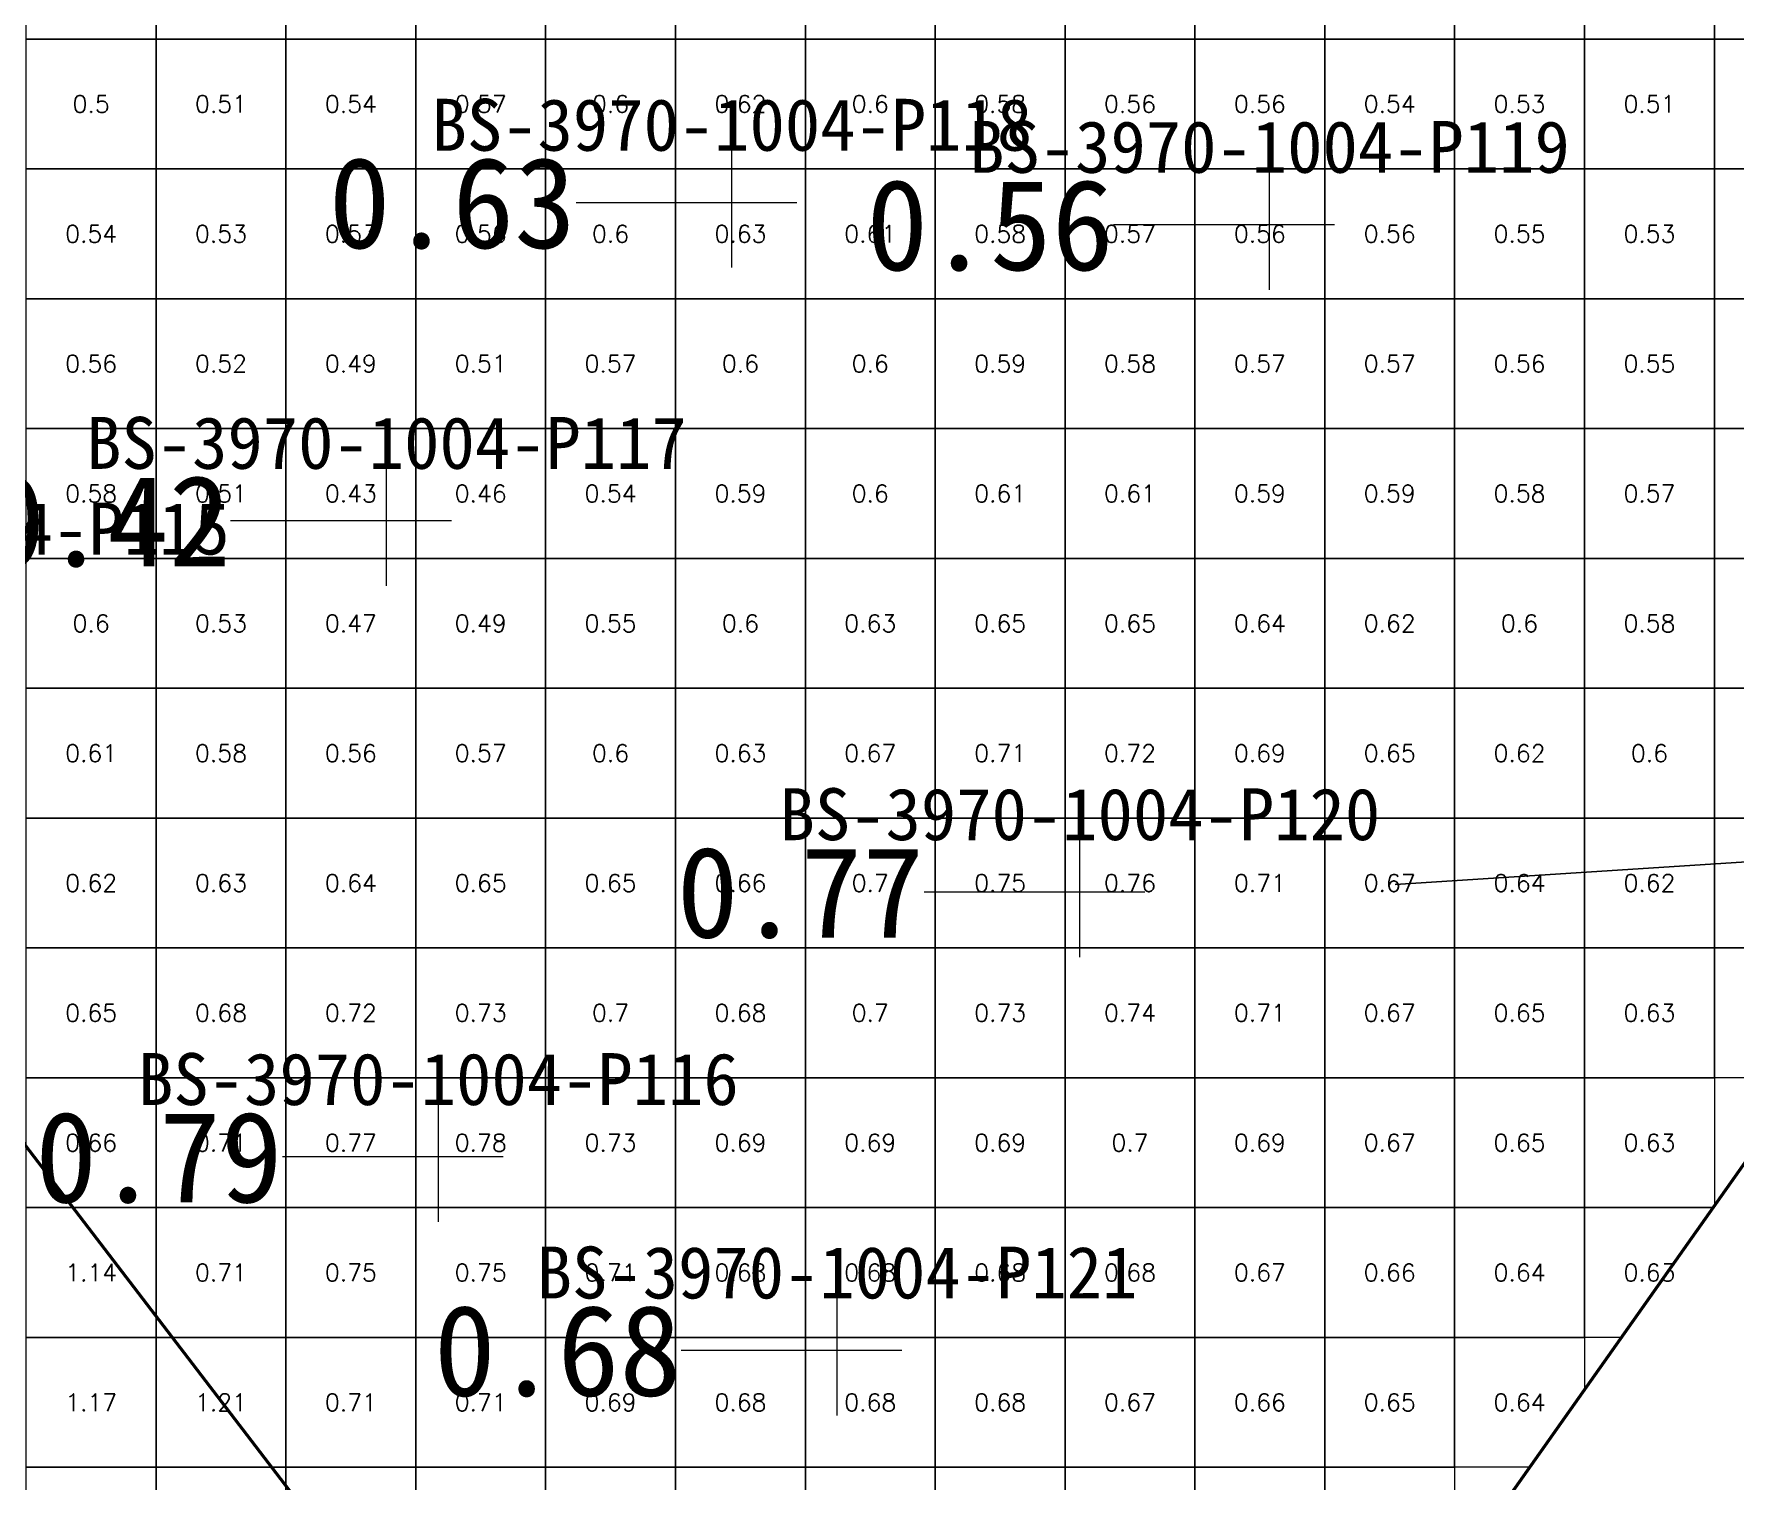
# Model space of a CAD drawing. Header units: inches. Extents: x 469761 to 469956, y 4349708 to 4349833.
# Drawn here: x 469833.43 to 469846.52, y 4349748.03 to 4349759.18 of the extents above; entities that cross this region are included whole.
import ezdxf
from ezdxf.enums import TextEntityAlignment as Align

# ---------------------------------------------------------------- set-up
doc = ezdxf.new("R2010")
doc.units = ezdxf.units.IN
doc.header["$MEASUREMENT"] = 0
for name, color, linetype, lineweight in [('点', 7, 'Continuous', 0), ('爆区方格网', 7, 'Continuous', 0), ('线条', 7, 'Continuous', 0), ('钻孔', 7, 'Continuous', 0)]:
    doc.layers.add(name, color=color, linetype=linetype, lineweight=lineweight)
doc.styles.add('3dmine_textStyle_1', font='txt.shx', dxfattribs={"height": 1, "bigfont": 'gbcbig.shx'})
doc.styles.add('3dmine_textStyle_2', font='simsunb.ttf', dxfattribs={"height": 1})

msp = doc.modelspace()

# ---------------------------------------------------------------- hatches: boundary and pattern name
at = {"layer": '钻孔', "linetype": 'Continuous', "lineweight": 0, "true_color": 0x00ffff, "extrusion": (0, 1, 0)}
for points in [[(-469839.8, 3959.6), (-469838.8, 3959.6), (-469838.8, 3972.6), (-469839.8, 3972.6)], [(-469843.94, 3960.33), (-469842.94, 3960.33), (-469842.94, 3972.33), (-469843.94, 3972.33)], [(-469833.62, 3960.09), (-469832.62, 3960.09), (-469832.62, 3973.09), (-469833.62, 3973.09)], [(-469842.48, 3960.38), (-469841.48, 3960.38), (-469841.48, 3972.38), (-469842.48, 3972.38)], [(-469837.54, 3959.97), (-469836.54, 3959.97), (-469836.54, 3972.97), (-469837.54, 3972.97)], [(-469840.61, 3960.49), (-469839.61, 3960.49), (-469839.61, 3972.49), (-469840.61, 3972.49)]]:
    msp.add_hatch(color=4, dxfattribs=at).paths.add_polyline_path(points, flags=0)
at = {"layer": '钻孔', "linetype": 'Continuous', "lineweight": 0, "true_color": 0x808080, "extrusion": (0, 1, 0)}
msp.add_hatch(color=8, dxfattribs=at).paths.add_polyline_path([(-469837.14, 3960.41), (-469836.14, 3960.41), (-469836.14, 3972.41), (-469837.14, 3972.41)], flags=0)

# ---------------------------------------------------------------- linework, layer by layer
msp.add_line((469843.908, 4349752.628), (469913.21, 4349757.142))
at = {"color": 5, "linetype": 'Continuous', "lineweight": 50, "elevation": 1987.297}
msp.add_lwpolyline([(469817.134, 4349758.797), (469824.272, 4349756.124), (469828.701, 4349753.527), (469831.831, 4349753.068), (469833.358, 4349750.622), (469837.582, 4349745.099), (469842.228, 4349744.294), (469848.28, 4349752.862), (469855.658, 4349756.452), (469851.682, 4349759.72), (469853.994, 4349765.649), (469852.242, 4349767.401), (469842.005, 4349764.839), (469836.359, 4349766.411), (469832.229, 4349766.357), (469826.099, 4349763.33), (469820.476, 4349762.487)], dxfattribs=at)
at = {"color": 5, "linetype": 'Continuous', "lineweight": 0, "elevation": 1987.297}
msp.add_lwpolyline([(469808.467, 4349758.645), (469806.711, 4349755.398), (469810.454, 4349754.359), (469815.661, 4349753.368), (469816.901, 4349750.392), (469820.435, 4349748.718), (469826.447, 4349749.059), (469830.409, 4349743.046), (469833.538, 4349743.132), (469836.404, 4349743.299), (469837.582, 4349745.099), (469833.358, 4349750.622), (469831.831, 4349753.068), (469828.701, 4349753.527), (469824.551, 4349755.961), (469819.322, 4349757.977), (469817.134, 4349758.797), (469808.467, 4349758.645), (469808.467, 4349758.645)], dxfattribs=at)
at = {"layer": '点', "color": 138, "linetype": 'Continuous', "lineweight": 0, "true_color": 0x004c4c}
for points, elevation in [([(469838.8, 4349757.38), (469838.8, 4349758.38)], 3972.6), ([(469842.94, 4349757.21), (469842.94, 4349758.21)], 3972.33), ([(469839.3, 4349757.88), (469838.3, 4349757.88)], 3972.6), ([(469843.44, 4349757.71), (469842.44, 4349757.71)], 3972.33), ([(469836.14, 4349754.93), (469836.14, 4349755.93)], 3972.41), ([(469836.64, 4349755.43), (469835.64, 4349755.43)], 3972.41), ([(469841.48, 4349752.07), (469841.48, 4349753.07)], 3972.38), ([(469841.98, 4349752.57), (469840.98, 4349752.57)], 3972.38), ([(469836.54, 4349750.03), (469836.54, 4349751.03)], 3972.97), ([(469837.04, 4349750.53), (469836.04, 4349750.53)], 3972.97), ([(469839.61, 4349748.54), (469839.61, 4349749.54)], 3972.49), ([(469840.11, 4349749.04), (469839.11, 4349749.04)], 3972.49)]:
    msp.add_lwpolyline(points, dxfattribs=dict(at, elevation=elevation))
at = {"layer": '爆区方格网', "color": 4, "linetype": 'Continuous', "lineweight": 0, "elevation": 3972.76}
for points in [[(469834.366, 4349759.14), (469833.366, 4349759.14), (469833.366, 4349760.14), (469834.366, 4349760.14), (469834.366, 4349759.14)], [(469835.366, 4349759.14), (469834.366, 4349759.14), (469834.366, 4349760.14), (469835.366, 4349760.14), (469835.366, 4349759.14)], [(469836.366, 4349759.14), (469835.366, 4349759.14), (469835.366, 4349760.14), (469836.366, 4349760.14), (469836.366, 4349759.14)], [(469837.366, 4349759.14), (469836.366, 4349759.14), (469836.366, 4349760.14), (469837.366, 4349760.14), (469837.366, 4349759.14)], [(469838.366, 4349759.14), (469837.366, 4349759.14), (469837.366, 4349760.14), (469838.366, 4349760.14), (469838.366, 4349759.14)], [(469839.366, 4349759.14), (469838.366, 4349759.14), (469838.366, 4349760.14), (469839.366, 4349760.14), (469839.366, 4349759.14)], [(469840.366, 4349759.14), (469839.366, 4349759.14), (469839.366, 4349760.14), (469840.366, 4349760.14), (469840.366, 4349759.14)], [(469841.366, 4349759.14), (469840.366, 4349759.14), (469840.366, 4349760.14), (469841.366, 4349760.14), (469841.366, 4349759.14)], [(469842.366, 4349759.14), (469841.366, 4349759.14), (469841.366, 4349760.14), (469842.366, 4349760.14), (469842.366, 4349759.14)], [(469843.366, 4349759.14), (469842.366, 4349759.14), (469842.366, 4349760.14), (469843.366, 4349760.14), (469843.366, 4349759.14)], [(469844.366, 4349759.14), (469843.366, 4349759.14), (469843.366, 4349760.14), (469844.366, 4349760.14), (469844.366, 4349759.14)], [(469845.366, 4349759.14), (469844.366, 4349759.14), (469844.366, 4349760.14), (469845.366, 4349760.14), (469845.366, 4349759.14)], [(469846.366, 4349759.14), (469845.366, 4349759.14), (469845.366, 4349760.14), (469846.366, 4349760.14), (469846.366, 4349759.14)], [(469847.366, 4349759.14), (469846.366, 4349759.14), (469846.366, 4349760.14), (469847.366, 4349760.14), (469847.366, 4349759.14)], [(469834.366, 4349758.14), (469833.366, 4349758.14), (469833.366, 4349759.14), (469834.366, 4349759.14), (469834.366, 4349758.14)], [(469835.366, 4349758.14), (469834.366, 4349758.14), (469834.366, 4349759.14), (469835.366, 4349759.14), (469835.366, 4349758.14)], [(469836.366, 4349758.14), (469835.366, 4349758.14), (469835.366, 4349759.14), (469836.366, 4349759.14), (469836.366, 4349758.14)], [(469837.366, 4349758.14), (469836.366, 4349758.14), (469836.366, 4349759.14), (469837.366, 4349759.14), (469837.366, 4349758.14)], [(469838.366, 4349758.14), (469837.366, 4349758.14), (469837.366, 4349759.14), (469838.366, 4349759.14), (469838.366, 4349758.14)], [(469839.366, 4349758.14), (469838.366, 4349758.14), (469838.366, 4349759.14), (469839.366, 4349759.14), (469839.366, 4349758.14)], [(469840.366, 4349758.14), (469839.366, 4349758.14), (469839.366, 4349759.14), (469840.366, 4349759.14), (469840.366, 4349758.14)], [(469841.366, 4349758.14), (469840.366, 4349758.14), (469840.366, 4349759.14), (469841.366, 4349759.14), (469841.366, 4349758.14)], [(469842.366, 4349758.14), (469841.366, 4349758.14), (469841.366, 4349759.14), (469842.366, 4349759.14), (469842.366, 4349758.14)], [(469843.366, 4349758.14), (469842.366, 4349758.14), (469842.366, 4349759.14), (469843.366, 4349759.14), (469843.366, 4349758.14)], [(469844.366, 4349758.14), (469843.366, 4349758.14), (469843.366, 4349759.14), (469844.366, 4349759.14), (469844.366, 4349758.14)], [(469845.366, 4349758.14), (469844.366, 4349758.14), (469844.366, 4349759.14), (469845.366, 4349759.14), (469845.366, 4349758.14)], [(469846.366, 4349758.14), (469845.366, 4349758.14), (469845.366, 4349759.14), (469846.366, 4349759.14), (469846.366, 4349758.14)], [(469847.366, 4349758.14), (469846.366, 4349758.14), (469846.366, 4349759.14), (469847.366, 4349759.14), (469847.366, 4349758.14)], [(469834.366, 4349757.14), (469833.366, 4349757.14), (469833.366, 4349758.14), (469834.366, 4349758.14), (469834.366, 4349757.14)], [(469835.366, 4349757.14), (469834.366, 4349757.14), (469834.366, 4349758.14), (469835.366, 4349758.14), (469835.366, 4349757.14)], [(469836.366, 4349757.14), (469835.366, 4349757.14), (469835.366, 4349758.14), (469836.366, 4349758.14), (469836.366, 4349757.14)], [(469837.366, 4349757.14), (469836.366, 4349757.14), (469836.366, 4349758.14), (469837.366, 4349758.14), (469837.366, 4349757.14)], [(469838.366, 4349757.14), (469837.366, 4349757.14), (469837.366, 4349758.14), (469838.366, 4349758.14), (469838.366, 4349757.14)], [(469839.366, 4349757.14), (469838.366, 4349757.14), (469838.366, 4349758.14), (469839.366, 4349758.14), (469839.366, 4349757.14)], [(469840.366, 4349757.14), (469839.366, 4349757.14), (469839.366, 4349758.14), (469840.366, 4349758.14), (469840.366, 4349757.14)], [(469841.366, 4349757.14), (469840.366, 4349757.14), (469840.366, 4349758.14), (469841.366, 4349758.14), (469841.366, 4349757.14)], [(469842.366, 4349757.14), (469841.366, 4349757.14), (469841.366, 4349758.14), (469842.366, 4349758.14), (469842.366, 4349757.14)], [(469843.366, 4349757.14), (469842.366, 4349757.14), (469842.366, 4349758.14), (469843.366, 4349758.14), (469843.366, 4349757.14)], [(469844.366, 4349757.14), (469843.366, 4349757.14), (469843.366, 4349758.14), (469844.366, 4349758.14), (469844.366, 4349757.14)], [(469845.366, 4349757.14), (469844.366, 4349757.14), (469844.366, 4349758.14), (469845.366, 4349758.14), (469845.366, 4349757.14)], [(469846.366, 4349757.14), (469845.366, 4349757.14), (469845.366, 4349758.14), (469846.366, 4349758.14), (469846.366, 4349757.14)], [(469847.366, 4349757.14), (469846.366, 4349757.14), (469846.366, 4349758.14), (469847.366, 4349758.14), (469847.366, 4349757.14)], [(469834.366, 4349756.14), (469833.366, 4349756.14), (469833.366, 4349757.14), (469834.366, 4349757.14), (469834.366, 4349756.14)], [(469835.366, 4349756.14), (469834.366, 4349756.14), (469834.366, 4349757.14), (469835.366, 4349757.14), (469835.366, 4349756.14)], [(469836.366, 4349756.14), (469835.366, 4349756.14), (469835.366, 4349757.14), (469836.366, 4349757.14), (469836.366, 4349756.14)], [(469837.366, 4349756.14), (469836.366, 4349756.14), (469836.366, 4349757.14), (469837.366, 4349757.14), (469837.366, 4349756.14)], [(469838.366, 4349756.14), (469837.366, 4349756.14), (469837.366, 4349757.14), (469838.366, 4349757.14), (469838.366, 4349756.14)], [(469839.366, 4349756.14), (469838.366, 4349756.14), (469838.366, 4349757.14), (469839.366, 4349757.14), (469839.366, 4349756.14)], [(469840.366, 4349756.14), (469839.366, 4349756.14), (469839.366, 4349757.14), (469840.366, 4349757.14), (469840.366, 4349756.14)], [(469841.366, 4349756.14), (469840.366, 4349756.14), (469840.366, 4349757.14), (469841.366, 4349757.14), (469841.366, 4349756.14)], [(469842.366, 4349756.14), (469841.366, 4349756.14), (469841.366, 4349757.14), (469842.366, 4349757.14), (469842.366, 4349756.14)], [(469843.366, 4349756.14), (469842.366, 4349756.14), (469842.366, 4349757.14), (469843.366, 4349757.14), (469843.366, 4349756.14)], [(469844.366, 4349756.14), (469843.366, 4349756.14), (469843.366, 4349757.14), (469844.366, 4349757.14), (469844.366, 4349756.14)], [(469845.366, 4349756.14), (469844.366, 4349756.14), (469844.366, 4349757.14), (469845.366, 4349757.14), (469845.366, 4349756.14)], [(469846.366, 4349756.14), (469845.366, 4349756.14), (469845.366, 4349757.14), (469846.366, 4349757.14), (469846.366, 4349756.14)], [(469847.366, 4349756.14), (469846.366, 4349756.14), (469846.366, 4349757.14), (469847.366, 4349757.14), (469847.366, 4349756.14)], [(469834.366, 4349755.14), (469833.366, 4349755.14), (469833.366, 4349756.14), (469834.366, 4349756.14), (469834.366, 4349755.14)], [(469835.366, 4349755.14), (469834.366, 4349755.14), (469834.366, 4349756.14), (469835.366, 4349756.14), (469835.366, 4349755.14)], [(469836.366, 4349755.14), (469835.366, 4349755.14), (469835.366, 4349756.14), (469836.366, 4349756.14), (469836.366, 4349755.14)], [(469837.366, 4349755.14), (469836.366, 4349755.14), (469836.366, 4349756.14), (469837.366, 4349756.14), (469837.366, 4349755.14)], [(469838.366, 4349755.14), (469837.366, 4349755.14), (469837.366, 4349756.14), (469838.366, 4349756.14), (469838.366, 4349755.14)], [(469839.366, 4349755.14), (469838.366, 4349755.14), (469838.366, 4349756.14), (469839.366, 4349756.14), (469839.366, 4349755.14)], [(469840.366, 4349755.14), (469839.366, 4349755.14), (469839.366, 4349756.14), (469840.366, 4349756.14), (469840.366, 4349755.14)], [(469841.366, 4349755.14), (469840.366, 4349755.14), (469840.366, 4349756.14), (469841.366, 4349756.14), (469841.366, 4349755.14)], [(469842.366, 4349755.14), (469841.366, 4349755.14), (469841.366, 4349756.14), (469842.366, 4349756.14), (469842.366, 4349755.14)], [(469843.366, 4349755.14), (469842.366, 4349755.14), (469842.366, 4349756.14), (469843.366, 4349756.14), (469843.366, 4349755.14)], [(469844.366, 4349755.14), (469843.366, 4349755.14), (469843.366, 4349756.14), (469844.366, 4349756.14), (469844.366, 4349755.14)], [(469845.366, 4349755.14), (469844.366, 4349755.14), (469844.366, 4349756.14), (469845.366, 4349756.14), (469845.366, 4349755.14)], [(469846.366, 4349755.14), (469845.366, 4349755.14), (469845.366, 4349756.14), (469846.366, 4349756.14), (469846.366, 4349755.14)], [(469847.366, 4349755.14), (469846.366, 4349755.14), (469846.366, 4349756.14), (469847.366, 4349756.14), (469847.366, 4349755.14)], [(469834.366, 4349754.14), (469833.366, 4349754.14), (469833.366, 4349755.14), (469834.366, 4349755.14), (469834.366, 4349754.14)], [(469835.366, 4349754.14), (469834.366, 4349754.14), (469834.366, 4349755.14), (469835.366, 4349755.14), (469835.366, 4349754.14)], [(469836.366, 4349754.14), (469835.366, 4349754.14), (469835.366, 4349755.14), (469836.366, 4349755.14), (469836.366, 4349754.14)], [(469837.366, 4349754.14), (469836.366, 4349754.14), (469836.366, 4349755.14), (469837.366, 4349755.14), (469837.366, 4349754.14)], [(469838.366, 4349754.14), (469837.366, 4349754.14), (469837.366, 4349755.14), (469838.366, 4349755.14), (469838.366, 4349754.14)], [(469839.366, 4349754.14), (469838.366, 4349754.14), (469838.366, 4349755.14), (469839.366, 4349755.14), (469839.366, 4349754.14)], [(469840.366, 4349754.14), (469839.366, 4349754.14), (469839.366, 4349755.14), (469840.366, 4349755.14), (469840.366, 4349754.14)], [(469841.366, 4349754.14), (469840.366, 4349754.14), (469840.366, 4349755.14), (469841.366, 4349755.14), (469841.366, 4349754.14)], [(469842.366, 4349754.14), (469841.366, 4349754.14), (469841.366, 4349755.14), (469842.366, 4349755.14), (469842.366, 4349754.14)], [(469843.366, 4349754.14), (469842.366, 4349754.14), (469842.366, 4349755.14), (469843.366, 4349755.14), (469843.366, 4349754.14)], [(469844.366, 4349754.14), (469843.366, 4349754.14), (469843.366, 4349755.14), (469844.366, 4349755.14), (469844.366, 4349754.14)], [(469845.366, 4349754.14), (469844.366, 4349754.14), (469844.366, 4349755.14), (469845.366, 4349755.14), (469845.366, 4349754.14)], [(469846.366, 4349754.14), (469845.366, 4349754.14), (469845.366, 4349755.14), (469846.366, 4349755.14), (469846.366, 4349754.14)], [(469847.366, 4349754.14), (469846.366, 4349754.14), (469846.366, 4349755.14), (469847.366, 4349755.14), (469847.366, 4349754.14)], [(469834.366, 4349753.14), (469833.366, 4349753.14), (469833.366, 4349754.14), (469834.366, 4349754.14), (469834.366, 4349753.14)], [(469835.366, 4349753.14), (469834.366, 4349753.14), (469834.366, 4349754.14), (469835.366, 4349754.14), (469835.366, 4349753.14)], [(469836.366, 4349753.14), (469835.366, 4349753.14), (469835.366, 4349754.14), (469836.366, 4349754.14), (469836.366, 4349753.14)], [(469837.366, 4349753.14), (469836.366, 4349753.14), (469836.366, 4349754.14), (469837.366, 4349754.14), (469837.366, 4349753.14)], [(469838.366, 4349753.14), (469837.366, 4349753.14), (469837.366, 4349754.14), (469838.366, 4349754.14), (469838.366, 4349753.14)], [(469839.366, 4349753.14), (469838.366, 4349753.14), (469838.366, 4349754.14), (469839.366, 4349754.14), (469839.366, 4349753.14)], [(469840.366, 4349753.14), (469839.366, 4349753.14), (469839.366, 4349754.14), (469840.366, 4349754.14), (469840.366, 4349753.14)], [(469841.366, 4349753.14), (469840.366, 4349753.14), (469840.366, 4349754.14), (469841.366, 4349754.14), (469841.366, 4349753.14)], [(469842.366, 4349753.14), (469841.366, 4349753.14), (469841.366, 4349754.14), (469842.366, 4349754.14), (469842.366, 4349753.14)], [(469843.366, 4349753.14), (469842.366, 4349753.14), (469842.366, 4349754.14), (469843.366, 4349754.14), (469843.366, 4349753.14)], [(469844.366, 4349753.14), (469843.366, 4349753.14), (469843.366, 4349754.14), (469844.366, 4349754.14), (469844.366, 4349753.14)], [(469845.366, 4349753.14), (469844.366, 4349753.14), (469844.366, 4349754.14), (469845.366, 4349754.14), (469845.366, 4349753.14)], [(469846.366, 4349753.14), (469845.366, 4349753.14), (469845.366, 4349754.14), (469846.366, 4349754.14), (469846.366, 4349753.14)], [(469847.366, 4349753.14), (469846.366, 4349753.14), (469846.366, 4349754.14), (469847.366, 4349754.14), (469847.366, 4349753.14)], [(469834.366, 4349752.14), (469833.366, 4349752.14), (469833.366, 4349753.14), (469834.366, 4349753.14), (469834.366, 4349752.14)], [(469835.366, 4349752.14), (469834.366, 4349752.14), (469834.366, 4349753.14), (469835.366, 4349753.14), (469835.366, 4349752.14)], [(469836.366, 4349752.14), (469835.366, 4349752.14), (469835.366, 4349753.14), (469836.366, 4349753.14), (469836.366, 4349752.14)], [(469837.366, 4349752.14), (469836.366, 4349752.14), (469836.366, 4349753.14), (469837.366, 4349753.14), (469837.366, 4349752.14)], [(469838.366, 4349752.14), (469837.366, 4349752.14), (469837.366, 4349753.14), (469838.366, 4349753.14), (469838.366, 4349752.14)], [(469839.366, 4349752.14), (469838.366, 4349752.14), (469838.366, 4349753.14), (469839.366, 4349753.14), (469839.366, 4349752.14)], [(469840.366, 4349752.14), (469839.366, 4349752.14), (469839.366, 4349753.14), (469840.366, 4349753.14), (469840.366, 4349752.14)], [(469841.366, 4349752.14), (469840.366, 4349752.14), (469840.366, 4349753.14), (469841.366, 4349753.14), (469841.366, 4349752.14)], [(469842.366, 4349752.14), (469841.366, 4349752.14), (469841.366, 4349753.14), (469842.366, 4349753.14), (469842.366, 4349752.14)], [(469843.366, 4349752.14), (469842.366, 4349752.14), (469842.366, 4349753.14), (469843.366, 4349753.14), (469843.366, 4349752.14)], [(469844.366, 4349752.14), (469843.366, 4349752.14), (469843.366, 4349753.14), (469844.366, 4349753.14), (469844.366, 4349752.14)], [(469845.366, 4349752.14), (469844.366, 4349752.14), (469844.366, 4349753.14), (469845.366, 4349753.14), (469845.366, 4349752.14)], [(469846.366, 4349752.14), (469845.366, 4349752.14), (469845.366, 4349753.14), (469846.366, 4349753.14), (469846.366, 4349752.14)], [(469847.366, 4349752.14), (469846.366, 4349752.14), (469846.366, 4349753.14), (469847.366, 4349753.14), (469847.366, 4349752.14)], [(469834.366, 4349751.14), (469833.366, 4349751.14), (469833.366, 4349752.14), (469834.366, 4349752.14), (469834.366, 4349751.14)], [(469835.366, 4349751.14), (469834.366, 4349751.14), (469834.366, 4349752.14), (469835.366, 4349752.14), (469835.366, 4349751.14)], [(469836.366, 4349751.14), (469835.366, 4349751.14), (469835.366, 4349752.14), (469836.366, 4349752.14), (469836.366, 4349751.14)], [(469837.366, 4349751.14), (469836.366, 4349751.14), (469836.366, 4349752.14), (469837.366, 4349752.14), (469837.366, 4349751.14)], [(469838.366, 4349751.14), (469837.366, 4349751.14), (469837.366, 4349752.14), (469838.366, 4349752.14), (469838.366, 4349751.14)], [(469839.366, 4349751.14), (469838.366, 4349751.14), (469838.366, 4349752.14), (469839.366, 4349752.14), (469839.366, 4349751.14)], [(469840.366, 4349751.14), (469839.366, 4349751.14), (469839.366, 4349752.14), (469840.366, 4349752.14), (469840.366, 4349751.14)], [(469841.366, 4349751.14), (469840.366, 4349751.14), (469840.366, 4349752.14), (469841.366, 4349752.14), (469841.366, 4349751.14)], [(469842.366, 4349751.14), (469841.366, 4349751.14), (469841.366, 4349752.14), (469842.366, 4349752.14), (469842.366, 4349751.14)], [(469843.366, 4349751.14), (469842.366, 4349751.14), (469842.366, 4349752.14), (469843.366, 4349752.14), (469843.366, 4349751.14)], [(469844.366, 4349751.14), (469843.366, 4349751.14), (469843.366, 4349752.14), (469844.366, 4349752.14), (469844.366, 4349751.14)], [(469845.366, 4349751.14), (469844.366, 4349751.14), (469844.366, 4349752.14), (469845.366, 4349752.14), (469845.366, 4349751.14)], [(469846.366, 4349751.14), (469845.366, 4349751.14), (469845.366, 4349752.14), (469846.366, 4349752.14), (469846.366, 4349751.14)], [(469847.366, 4349751.568), (469847.063, 4349751.14), (469846.366, 4349751.14), (469846.366, 4349752.14), (469847.366, 4349752.14), (469847.366, 4349751.568)], [(469842.366, 4349750.14), (469841.366, 4349750.14), (469841.366, 4349751.14), (469842.366, 4349751.14), (469842.366, 4349750.14)], [(469843.366, 4349750.14), (469842.366, 4349750.14), (469842.366, 4349751.14), (469843.366, 4349751.14), (469843.366, 4349750.14)], [(469844.366, 4349750.14), (469843.366, 4349750.14), (469843.366, 4349751.14), (469844.366, 4349751.14), (469844.366, 4349750.14)], [(469845.366, 4349750.14), (469844.366, 4349750.14), (469844.366, 4349751.14), (469845.366, 4349751.14), (469845.366, 4349750.14)], [(469846.366, 4349750.153), (469846.357, 4349750.14), (469845.366, 4349750.14), (469845.366, 4349751.14), (469846.366, 4349751.14), (469846.366, 4349750.153)], [(469843.366, 4349749.14), (469842.366, 4349749.14), (469842.366, 4349750.14), (469843.366, 4349750.14), (469843.366, 4349749.14)], [(469844.366, 4349749.14), (469843.366, 4349749.14), (469843.366, 4349750.14), (469844.366, 4349750.14), (469844.366, 4349749.14)], [(469845.366, 4349749.14), (469844.366, 4349749.14), (469844.366, 4349750.14), (469845.366, 4349750.14), (469845.366, 4349749.14)], [(469845.651, 4349749.14), (469845.366, 4349749.14), (469845.366, 4349750.14), (469846.357, 4349750.14), (469845.651, 4349749.14)], [(469845.366, 4349748.737), (469844.944, 4349748.14), (469844.366, 4349748.14), (469844.366, 4349749.14), (469845.366, 4349749.14), (469845.366, 4349748.737)]]:
    msp.add_lwpolyline(points, dxfattribs=at)
at = {"layer": '爆区方格网', "color": 4, "linetype": 'Continuous', "lineweight": 0, "true_color": 0x00ffff, "elevation": 3972.76}
for points in [[(469834.366, 4349750.14), (469833.366, 4349750.14), (469833.366, 4349751.14), (469834.366, 4349751.14), (469834.366, 4349750.14)], [(469835.366, 4349750.14), (469834.366, 4349750.14), (469834.366, 4349751.14), (469835.366, 4349751.14), (469835.366, 4349750.14)], [(469836.366, 4349750.14), (469835.366, 4349750.14), (469835.366, 4349751.14), (469836.366, 4349751.14), (469836.366, 4349750.14)], [(469837.366, 4349750.14), (469836.366, 4349750.14), (469836.366, 4349751.14), (469837.366, 4349751.14), (469837.366, 4349750.14)], [(469838.366, 4349750.14), (469837.366, 4349750.14), (469837.366, 4349751.14), (469838.366, 4349751.14), (469838.366, 4349750.14)], [(469839.366, 4349750.14), (469838.366, 4349750.14), (469838.366, 4349751.14), (469839.366, 4349751.14), (469839.366, 4349750.14)], [(469840.366, 4349750.14), (469839.366, 4349750.14), (469839.366, 4349751.14), (469840.366, 4349751.14), (469840.366, 4349750.14)], [(469841.366, 4349750.14), (469840.366, 4349750.14), (469840.366, 4349751.14), (469841.366, 4349751.14), (469841.366, 4349750.14)], [(469835.366, 4349749.14), (469834.366, 4349749.14), (469834.366, 4349750.14), (469835.366, 4349750.14), (469835.366, 4349749.14)], [(469836.366, 4349749.14), (469835.366, 4349749.14), (469835.366, 4349750.14), (469836.366, 4349750.14), (469836.366, 4349749.14)], [(469837.366, 4349749.14), (469836.366, 4349749.14), (469836.366, 4349750.14), (469837.366, 4349750.14), (469837.366, 4349749.14)], [(469838.366, 4349749.14), (469837.366, 4349749.14), (469837.366, 4349750.14), (469838.366, 4349750.14), (469838.366, 4349749.14)], [(469839.366, 4349749.14), (469838.366, 4349749.14), (469838.366, 4349750.14), (469839.366, 4349750.14), (469839.366, 4349749.14)], [(469840.366, 4349749.14), (469839.366, 4349749.14), (469839.366, 4349750.14), (469840.366, 4349750.14), (469840.366, 4349749.14)], [(469841.366, 4349749.14), (469840.366, 4349749.14), (469840.366, 4349750.14), (469841.366, 4349750.14), (469841.366, 4349749.14)], [(469842.366, 4349749.14), (469841.366, 4349749.14), (469841.366, 4349750.14), (469842.366, 4349750.14), (469842.366, 4349749.14)], [(469836.366, 4349748.14), (469835.366, 4349748.14), (469835.366, 4349749.14), (469836.366, 4349749.14), (469836.366, 4349748.14)], [(469837.366, 4349748.14), (469836.366, 4349748.14), (469836.366, 4349749.14), (469837.366, 4349749.14), (469837.366, 4349748.14)], [(469838.366, 4349748.14), (469837.366, 4349748.14), (469837.366, 4349749.14), (469838.366, 4349749.14), (469838.366, 4349748.14)], [(469839.366, 4349748.14), (469838.366, 4349748.14), (469838.366, 4349749.14), (469839.366, 4349749.14), (469839.366, 4349748.14)], [(469840.366, 4349748.14), (469839.366, 4349748.14), (469839.366, 4349749.14), (469840.366, 4349749.14), (469840.366, 4349748.14)], [(469841.366, 4349748.14), (469840.366, 4349748.14), (469840.366, 4349749.14), (469841.366, 4349749.14), (469841.366, 4349748.14)], [(469842.366, 4349748.14), (469841.366, 4349748.14), (469841.366, 4349749.14), (469842.366, 4349749.14), (469842.366, 4349748.14)], [(469843.366, 4349748.14), (469842.366, 4349748.14), (469842.366, 4349749.14), (469843.366, 4349749.14), (469843.366, 4349748.14)], [(469844.366, 4349748.14), (469843.366, 4349748.14), (469843.366, 4349749.14), (469844.366, 4349749.14), (469844.366, 4349748.14)], [(469836.366, 4349747.14), (469835.366, 4349747.14), (469835.366, 4349748.14), (469836.366, 4349748.14), (469836.366, 4349747.14)], [(469837.366, 4349747.14), (469836.366, 4349747.14), (469836.366, 4349748.14), (469837.366, 4349748.14), (469837.366, 4349747.14)], [(469838.366, 4349747.14), (469837.366, 4349747.14), (469837.366, 4349748.14), (469838.366, 4349748.14), (469838.366, 4349747.14)], [(469839.366, 4349747.14), (469838.366, 4349747.14), (469838.366, 4349748.14), (469839.366, 4349748.14), (469839.366, 4349747.14)], [(469840.366, 4349747.14), (469839.366, 4349747.14), (469839.366, 4349748.14), (469840.366, 4349748.14), (469840.366, 4349747.14)], [(469841.366, 4349747.14), (469840.366, 4349747.14), (469840.366, 4349748.14), (469841.366, 4349748.14), (469841.366, 4349747.14)], [(469842.366, 4349747.14), (469841.366, 4349747.14), (469841.366, 4349748.14), (469842.366, 4349748.14), (469842.366, 4349747.14)], [(469843.366, 4349747.14), (469842.366, 4349747.14), (469842.366, 4349748.14), (469843.366, 4349748.14), (469843.366, 4349747.14)], [(469844.366, 4349747.322), (469844.238, 4349747.14), (469843.366, 4349747.14), (469843.366, 4349748.14), (469844.366, 4349748.14), (469844.366, 4349747.322)]]:
    msp.add_lwpolyline(points, dxfattribs=at)
at = {"layer": '爆区方格网', "color": 5, "linetype": 'Continuous', "lineweight": 0, "true_color": 0x0000ff, "elevation": 3969.96}
for points in [[(469834.366, 4349749.14), (469833.366, 4349749.14), (469833.366, 4349750.14), (469834.366, 4349750.14), (469834.366, 4349749.14)], [(469834.366, 4349748.14), (469833.366, 4349748.14), (469833.366, 4349749.14), (469834.366, 4349749.14), (469834.366, 4349748.14)], [(469835.366, 4349748.14), (469834.366, 4349748.14), (469834.366, 4349749.14), (469835.366, 4349749.14), (469835.366, 4349748.14)], [(469834.366, 4349747.14), (469833.366, 4349747.14), (469833.366, 4349748.14), (469834.366, 4349748.14), (469834.366, 4349747.14)], [(469835.366, 4349747.14), (469834.366, 4349747.14), (469834.366, 4349748.14), (469835.366, 4349748.14), (469835.366, 4349747.14)]]:
    msp.add_lwpolyline(points, dxfattribs=at)
at = {"layer": '线条', "color": 138, "linetype": 'Continuous', "lineweight": 0, "true_color": 0x004c4c}
for points, elevation in [([(469838.8, 4349757.88), (469838.8, 4349757.88), (469838.8, 4349757.88)], 3972.6), ([(469842.94, 4349757.71), (469842.94, 4349757.71), (469842.94, 4349757.71)], 3972.33), ([(469836.14, 4349755.43), (469836.14, 4349755.43), (469836.14, 4349755.43)], 3972.41), ([(469841.48, 4349752.57), (469841.48, 4349752.57), (469841.48, 4349752.57)], 3972.38), ([(469836.54, 4349750.53), (469836.54, 4349750.53), (469836.54, 4349750.53)], 3972.97), ([(469839.61, 4349749.04), (469839.61, 4349749.04), (469839.61, 4349749.04)], 3972.49)]:
    msp.add_lwpolyline(points, dxfattribs=dict(at, elevation=elevation))
at = {"layer": '钻孔', "color": 4, "linetype": 'Continuous', "lineweight": 0, "true_color": 0x00ffff}
for points, elevation in [([(469838.8, 4349757.88), (469837.6, 4349757.88)], 3972.6), ([(469838.8, 4349757.88), (469837.6, 4349757.88)], 3959.6), ([(469842.94, 4349757.71), (469841.74, 4349757.71)], 3972.33), ([(469842.94, 4349757.71), (469841.74, 4349757.71)], 3960.33), ([(469841.48, 4349752.57), (469840.28, 4349752.57)], 3972.38), ([(469841.48, 4349752.57), (469840.28, 4349752.57)], 3960.38), ([(469836.54, 4349750.53), (469835.34, 4349750.53)], 3972.97), ([(469836.54, 4349750.53), (469835.34, 4349750.53)], 3959.97), ([(469839.61, 4349749.04), (469838.41, 4349749.04)], 3972.49), ([(469839.61, 4349749.04), (469838.41, 4349749.04)], 3960.49)]:
    msp.add_lwpolyline(points, dxfattribs=dict(at, elevation=elevation))
at = {"layer": '钻孔', "color": 8, "linetype": 'Continuous', "lineweight": 0, "true_color": 0x808080}
for elevation in [3972.41, 3960.41]:
    msp.add_lwpolyline([(469836.14, 4349755.43), (469834.94, 4349755.43)], dxfattribs=dict(at, elevation=elevation))

# ---------------------------------------------------------------- texts
at = {"color": 4, "linetype": 'Continuous', "lineweight": 0, "style": '3dmine_textStyle_1'}
for s, p in [('0.5', (469833.866, 4349758.64, 3972.76)), ('0.51', (469834.866, 4349758.64, 3972.76)), ('0.54', (469835.866, 4349758.64, 3972.76)), ('0.57', (469836.866, 4349758.64, 3972.76)), ('0.6', (469837.866, 4349758.64, 3972.76)), ('0.62', (469838.866, 4349758.64, 3972.76)), ('0.6', (469839.866, 4349758.64, 3972.76)), ('0.58', (469840.866, 4349758.64, 3972.76)), ('0.56', (469841.866, 4349758.64, 3972.76)), ('0.56', (469842.866, 4349758.64, 3972.76)), ('0.54', (469843.866, 4349758.64, 3972.76)), ('0.53', (469844.866, 4349758.64, 3972.76)), ('0.51', (469845.866, 4349758.64, 3972.76)), ('0.54', (469833.866, 4349757.64, 3972.76)), ('0.53', (469834.866, 4349757.64, 3972.76)), ('0.53', (469835.866, 4349757.64, 3972.76)), ('0.56', (469836.866, 4349757.64, 3972.76)), ('0.6', (469837.866, 4349757.64, 3972.76)), ('0.63', (469838.866, 4349757.64, 3972.76)), ('0.61', (469839.866, 4349757.64, 3972.76)), ('0.58', (469840.866, 4349757.64, 3972.76)), ('0.57', (469841.866, 4349757.64, 3972.76)), ('0.56', (469842.866, 4349757.64, 3972.76)), ('0.56', (469843.866, 4349757.64, 3972.76)), ('0.55', (469844.866, 4349757.64, 3972.76)), ('0.53', (469845.866, 4349757.64, 3972.76)), ('0.56', (469833.866, 4349756.64, 3972.76)), ('0.52', (469834.866, 4349756.64, 3972.76)), ('0.49', (469835.866, 4349756.64, 3972.76)), ('0.51', (469836.866, 4349756.64, 3972.76)), ('0.57', (469837.866, 4349756.64, 3972.76)), ('0.6', (469838.866, 4349756.64, 3972.76)), ('0.6', (469839.866, 4349756.64, 3972.76)), ('0.59', (469840.866, 4349756.64, 3972.76)), ('0.58', (469841.866, 4349756.64, 3972.76)), ('0.57', (469842.866, 4349756.64, 3972.76)), ('0.57', (469843.866, 4349756.64, 3972.76)), ('0.56', (469844.866, 4349756.64, 3972.76)), ('0.55', (469845.866, 4349756.64, 3972.76)), ('0.58', (469833.866, 4349755.64, 3972.76)), ('0.51', (469834.866, 4349755.64, 3972.76)), ('0.43', (469835.866, 4349755.64, 3972.76)), ('0.46', (469836.866, 4349755.64, 3972.76)), ('0.54', (469837.866, 4349755.64, 3972.76)), ('0.59', (469838.866, 4349755.64, 3972.76)), ('0.6', (469839.866, 4349755.64, 3972.76)), ('0.61', (469840.866, 4349755.64, 3972.76)), ('0.61', (469841.866, 4349755.64, 3972.76)), ('0.59', (469842.866, 4349755.64, 3972.76)), ('0.59', (469843.866, 4349755.64, 3972.76)), ('0.58', (469844.866, 4349755.64, 3972.76)), ('0.57', (469845.866, 4349755.64, 3972.76)), ('0.6', (469833.866, 4349754.64, 3972.76)), ('0.53', (469834.866, 4349754.64, 3972.76)), ('0.47', (469835.866, 4349754.64, 3972.76)), ('0.49', (469836.866, 4349754.64, 3972.76)), ('0.55', (469837.866, 4349754.64, 3972.76)), ('0.6', (469838.866, 4349754.64, 3972.76)), ('0.63', (469839.866, 4349754.64, 3972.76)), ('0.65', (469840.866, 4349754.64, 3972.76)), ('0.65', (469841.866, 4349754.64, 3972.76)), ('0.64', (469842.866, 4349754.64, 3972.76)), ('0.62', (469843.866, 4349754.64, 3972.76)), ('0.6', (469844.866, 4349754.64, 3972.76)), ('0.58', (469845.866, 4349754.64, 3972.76)), ('0.61', (469833.866, 4349753.64, 3972.76)), ('0.58', (469834.866, 4349753.64, 3972.76)), ('0.56', (469835.866, 4349753.64, 3972.76)), ('0.57', (469836.866, 4349753.64, 3972.76)), ('0.6', (469837.866, 4349753.64, 3972.76)), ('0.63', (469838.866, 4349753.64, 3972.76)), ('0.67', (469839.866, 4349753.64, 3972.76)), ('0.71', (469840.866, 4349753.64, 3972.76)), ('0.72', (469841.866, 4349753.64, 3972.76)), ('0.69', (469842.866, 4349753.64, 3972.76)), ('0.65', (469843.866, 4349753.64, 3972.76)), ('0.62', (469844.866, 4349753.64, 3972.76)), ('0.6', (469845.866, 4349753.64, 3972.76)), ('0.62', (469833.866, 4349752.64, 3972.76)), ('0.63', (469834.866, 4349752.64, 3972.76)), ('0.64', (469835.866, 4349752.64, 3972.76)), ('0.65', (469836.866, 4349752.64, 3972.76)), ('0.65', (469837.866, 4349752.64, 3972.76)), ('0.66', (469838.866, 4349752.64, 3972.76)), ('0.7', (469839.866, 4349752.64, 3972.76)), ('0.75', (469840.866, 4349752.64, 3972.76)), ('0.76', (469841.866, 4349752.64, 3972.76)), ('0.71', (469842.866, 4349752.64, 3972.76)), ('0.67', (469843.866, 4349752.64, 3972.76)), ('0.64', (469844.866, 4349752.64, 3972.76)), ('0.62', (469845.866, 4349752.64, 3972.76)), ('0.74', (469841.866, 4349751.64, 3972.76)), ('0.71', (469842.866, 4349751.64, 3972.76)), ('0.67', (469843.866, 4349751.64, 3972.76)), ('0.65', (469844.866, 4349751.64, 3972.76)), ('0.63', (469845.866, 4349751.64, 3972.76)), ('0.69', (469842.866, 4349750.64, 3972.76)), ('0.67', (469843.866, 4349750.64, 3972.76)), ('0.65', (469844.866, 4349750.64, 3972.76)), ('0.63', (469845.866, 4349750.64, 3972.76)), ('0.66', (469843.866, 4349749.64, 3972.76)), ('0.64', (469844.866, 4349749.64, 3972.76)), ('0.63', (469845.866, 4349749.64, 3972.76)), ('0.64', (469844.866, 4349748.64, 3972.76))]:
    msp.add_text(s, height=0.1333, dxfattribs=at).set_placement(p, align=Align.MIDDLE_CENTER)
at = {"color": 4, "linetype": 'Continuous', "lineweight": 0, "true_color": 0x00ffff, "style": '3dmine_textStyle_1'}
for s, p in [('0.65', (469833.866, 4349751.64, 3972.76)), ('0.68', (469834.866, 4349751.64, 3972.76)), ('0.72', (469835.866, 4349751.64, 3972.76)), ('0.73', (469836.866, 4349751.64, 3972.76)), ('0.7', (469837.866, 4349751.64, 3972.76)), ('0.68', (469838.866, 4349751.64, 3972.76)), ('0.7', (469839.866, 4349751.64, 3972.76)), ('0.73', (469840.866, 4349751.64, 3972.76)), ('0.66', (469833.866, 4349750.64, 3972.76)), ('0.71', (469834.866, 4349750.64, 3972.76)), ('0.77', (469835.866, 4349750.64, 3972.76)), ('0.78', (469836.866, 4349750.64, 3972.76)), ('0.73', (469837.866, 4349750.64, 3972.76)), ('0.69', (469838.866, 4349750.64, 3972.76)), ('0.69', (469839.866, 4349750.64, 3972.76)), ('0.69', (469840.866, 4349750.64, 3972.76)), ('0.7', (469841.866, 4349750.64, 3972.76)), ('0.71', (469834.866, 4349749.64, 3972.76)), ('0.75', (469835.866, 4349749.64, 3972.76)), ('0.75', (469836.866, 4349749.64, 3972.76)), ('0.71', (469837.866, 4349749.64, 3972.76)), ('0.68', (469838.866, 4349749.64, 3972.76)), ('0.68', (469839.866, 4349749.64, 3972.76)), ('0.68', (469840.866, 4349749.64, 3972.76)), ('0.68', (469841.866, 4349749.64, 3972.76)), ('0.67', (469842.866, 4349749.64, 3972.76)), ('0.71', (469835.866, 4349748.64, 3972.76)), ('0.71', (469836.866, 4349748.64, 3972.76)), ('0.69', (469837.866, 4349748.64, 3972.76)), ('0.68', (469838.866, 4349748.64, 3972.76)), ('0.68', (469839.866, 4349748.64, 3972.76)), ('0.68', (469840.866, 4349748.64, 3972.76)), ('0.67', (469841.866, 4349748.64, 3972.76)), ('0.66', (469842.866, 4349748.64, 3972.76)), ('0.65', (469843.866, 4349748.64, 3972.76))]:
    msp.add_text(s, height=0.1333, dxfattribs=at).set_placement(p, align=Align.MIDDLE_CENTER)
at = {"color": 5, "linetype": 'Continuous', "lineweight": 0, "true_color": 0x0000ff, "style": '3dmine_textStyle_1'}
for s, p in [('1.14', (469833.866, 4349749.64, 3969.96)), ('1.17', (469833.866, 4349748.64, 3969.96)), ('1.21', (469834.866, 4349748.64, 3969.96))]:
    msp.add_text(s, height=0.1333, dxfattribs=at).set_placement(p, align=Align.MIDDLE_CENTER)
at = {"layer": '钻孔', "color": 138, "linetype": 'Continuous', "lineweight": 0, "true_color": 0x004c4c, "style": '3dmine_textStyle_2'}
for s, p in [('BS-3970-1004-P118', (469838.8, 4349758.28, 3972.6)), ('BS-3970-1004-P119', (469842.94, 4349758.11, 3972.33)), ('BS-3970-1004-P117', (469836.14, 4349755.83, 3972.41)), ('BS-3970-1004-P115', (469832.62, 4349755.17, 3973.09)), ('BS-3970-1004-P120', (469841.48, 4349752.97, 3972.38)), ('BS-3970-1004-P116', (469836.54, 4349750.93, 3972.97)), ('BS-3970-1004-P121', (469839.61, 4349749.44, 3972.49))]:
    msp.add_text(s, height=0.4, dxfattribs=at).set_placement(p, align=Align.CENTER)
at = {"layer": '钻孔', "color": 4, "linetype": 'Continuous', "lineweight": 0, "true_color": 0x00ffff, "style": '3dmine_textStyle_2'}
for s, p in [('0.63', (469837.6, 4349757.88, 3966.1)), ('0.56', (469841.74, 4349757.71, 3966.33)), ('0.77', (469840.28, 4349752.57, 3966.38)), ('0.79', (469835.34, 4349750.53, 3966.47)), ('0.68', (469838.41, 4349749.04, 3966.49))]:
    msp.add_text(s, height=0.7, dxfattribs=at).set_placement(p, align=Align.MIDDLE_RIGHT)
at = {"layer": '钻孔', "color": 8, "linetype": 'Continuous', "lineweight": 0, "true_color": 0x808080, "style": '3dmine_textStyle_2'}
msp.add_text('0.42', height=0.7, dxfattribs=at).set_placement((469834.94, 4349755.43, 3966.41), align=Align.MIDDLE_RIGHT)

doc.saveas('drawing.dxf')
